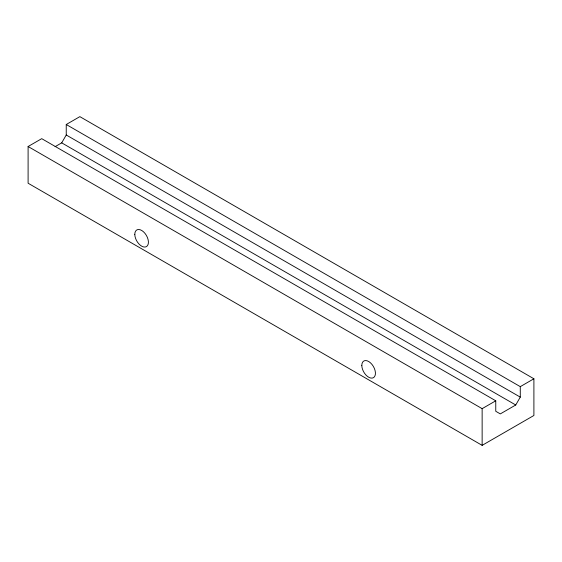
<?xml version="1.0" encoding="UTF-8"?>
<svg xmlns="http://www.w3.org/2000/svg" width="562" height="562" viewBox="0 0 562 562"><rect width="100%" height="100%" fill="white"/><g stroke="black" fill="none" stroke-linecap="round" stroke-linejoin="round"><path stroke-width="0.84" d="M55.083 146.675L61.701 142.853L66.239 134.992L66.239 124.504L79.86 116.643L533.9 378.774L533.9 415.48L482.14 445.357L28.1 183.226L28.1 146.52L41.721 138.659L495.761 400.797L495.761 411.279L500.299 413.906L515.74 404.991L520.279 397.123L520.279 386.642L66.239 124.504M28.1 146.52L482.14 408.658L495.761 400.797M520.279 386.642L533.9 378.774M66.239 134.992L520.279 397.123M61.701 142.853L515.74 404.991M482.14 408.658L482.14 445.357M361.816 365.405A9.631 5.564 60 0 0 372.037 378.114A9.631 5.564 60 0 0 372.037 364.499A9.631 5.564 60 0 0 361.816 365.405M134.803 234.34A9.631 5.564 60 0 0 145.017 247.048A9.631 5.564 60 0 0 145.017 233.427A9.631 5.564 60 0 0 134.803 234.34"/></g></svg>
